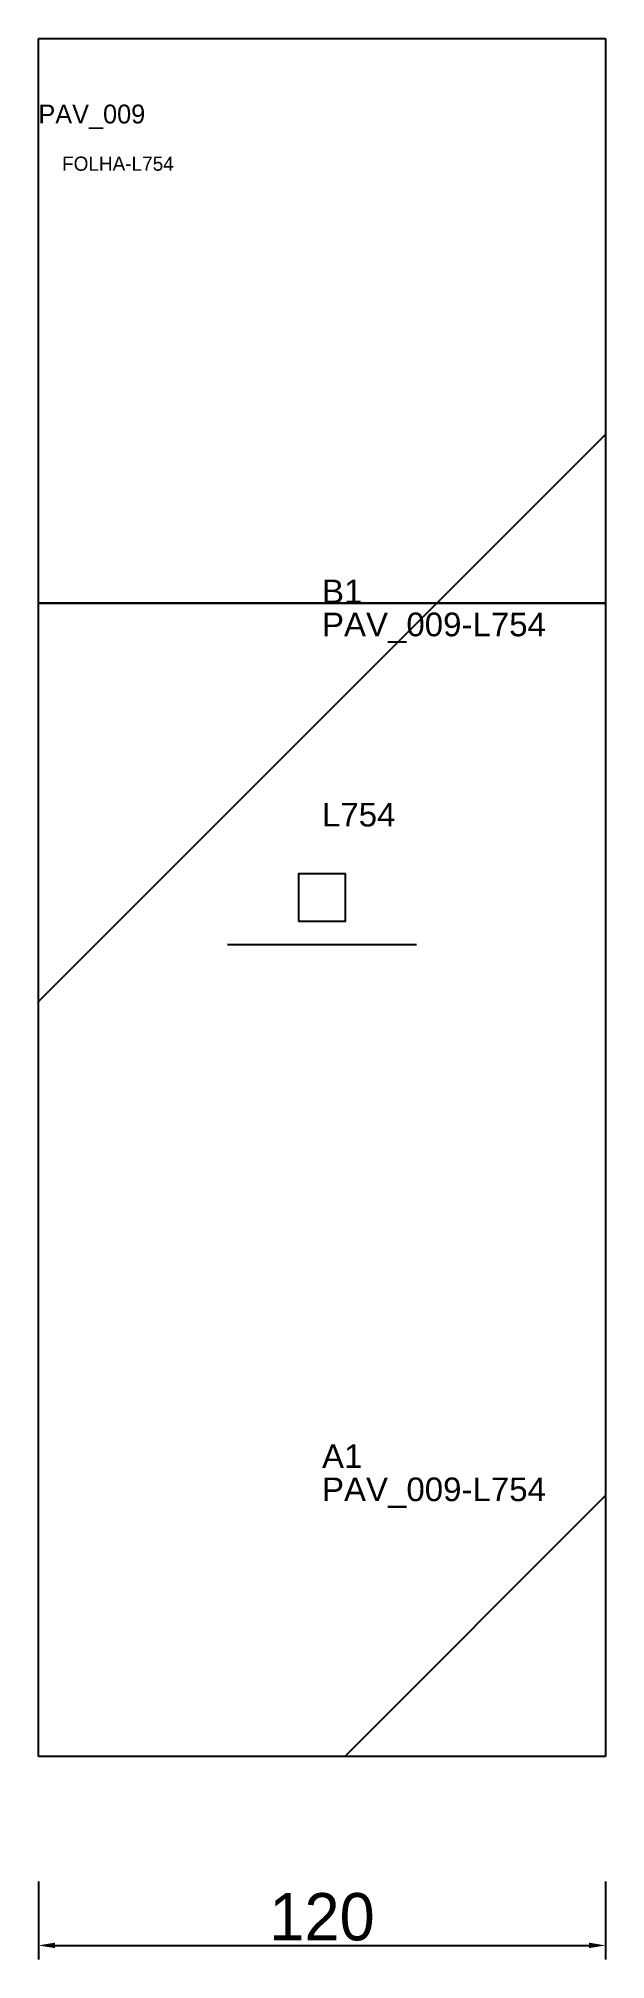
# Model space of a CAD drawing. Header units: metres. Extents: x 222 to 342, y -205 to 202.
import ezdxf

# ---------------------------------------------------------------- set-up
doc = ezdxf.new("R2010")
doc.units = ezdxf.units.M
for name, color, linetype in [('3', 3, 'CONTINUOUS'), ('AUX00', 7, 'CONTINUOUS'), ('COTA', 241, 'CONTINUOUS'), ('FOLHA', 255, 'CONTINUOUS'), ('Hachura', 251, 'CONTINUOUS'), ('NOMENCLATURA', 7, 'CONTINUOUS'), ('Nível', 160, 'CONTINUOUS'), ('Painéis', 200, 'CONTINUOUS'), ('Pilares', 5, 'CONTINUOUS'), ('SARR_2.2x7', 40, 'CONTINUOUS')]:
    doc.layers.add(name, color=color, linetype=linetype)
doc.styles.add('ARIAL', font='Arial.ttf')
doc.styles.add('STR_STANDARD', font='arial.ttf')
doc.dimstyles.new('EZ DXF', dxfattribs={"dimtxt": 10, "dimasz": 3.5, "dimexe": 3, "dimexo": 1.5, "dimgap": 1, "dimtad": 1, "dimdec": 1, "dimdsep": 46, "dimcen": 2.5, "dimazin": 3, "dimtfac": 1, "dimtmove": 0, "dimatfit": 3})

msp = doc.modelspace()

# ---------------------------------------------------------------- hatches: boundary and pattern name
at = {"layer": 'Hachura'}
h = msp.add_hatch(dxfattribs=at)
h.set_pattern_fill('ANSI31', scale=50)
h.paths.add_polyline_path([(222.2, 198.5), (222.2, 201.5), (342.2, 201.5), (342.2, -70), (342.2, -162), (222.2, -162), (222.2, 179.5)])
h = msp.add_hatch(dxfattribs=at)
h.set_pattern_fill('ANSI31', scale=50)
h.paths.add_polyline_path([(222.2, 198.5), (222.2, 201.5), (342.2, 201.5), (342.2, -70), (342.2, -162), (222.2, -162), (222.2, 179.5)])

# ---------------------------------------------------------------- linework, layer by layer
at = {"layer": '3'}
msp.add_lwpolyline([(222.2, 82), (342.2, 82)], close=True, dxfattribs=at)
msp.add_lwpolyline([(222.2, 82), (342.2, 82)], close=True, dxfattribs=at)
at = {"layer": 'Painéis', "color": 200}
for p, q in [((222.2, 198.5), (222.2, 201.5)), ((222.2, 201.5), (342.2, 201.5)), ((222.2, 198.5), (222.2, 201.5)), ((222.2, 201.5), (342.2, 201.5)), ((342.2, 201.5), (342.2, -70)), ((342.2, 201.5), (342.2, -70)), ((222.2, 179.5), (222.2, 198.5)), ((222.2, 179.5), (222.2, 198.5)), ((222.2, -162), (222.2, 179.5)), ((222.2, -162), (222.2, 179.5)), ((342.2, -70), (342.2, -162)), ((342.2, -70), (342.2, -162)), ((342.2, -162), (222.2, -162)), ((342.2, -162), (222.2, -162))]:
    msp.add_line(p, q, dxfattribs=at)
at = {"layer": 'Pilares'}
msp.add_lwpolyline([(277.2, 14.75), (287.2, 14.75), (287.2, 24.75), (277.2, 24.75)], close=True, dxfattribs=at)
msp.add_lwpolyline([(277.2, 14.75), (287.2, 14.75), (287.2, 24.75), (277.2, 24.75)], close=True, dxfattribs=at)
at = {"layer": 'SARR_2.2x7'}
msp.add_line((262.2, 9.75), (302.2, 9.75), dxfattribs=at)
msp.add_line((262.2, 9.75), (302.2, 9.75), dxfattribs=at)

# ---------------------------------------------------------------- texts
at = {"layer": '3', "style": 'STR_STANDARD'}
for s, p in [('B1', (282.2, 82)), ('B1', (282.2, 82)), ('A1', (282.2, -101)), ('A1', (282.2, -101))]:
    msp.add_text(s, height=5, dxfattribs=at).set_placement(p)
at = {"layer": 'AUX00', "style": 'STR_STANDARD'}
for p in [(282.2, 75), (282.2, 75), (282.2, -108), (282.2, -108)]:
    msp.add_text('PAV_009-L754', height=5, dxfattribs=at).set_placement(p)
at = {"layer": 'FOLHA'}
msp.add_text('FOLHA-L754', height=3, dxfattribs=at).set_placement((227.2, 173.5))
msp.add_text('FOLHA-L754', height=3, dxfattribs=at).set_placement((227.2, 173.5))
at = {"layer": 'NOMENCLATURA', "insert": (282.2, 39.75), "char_height": 5, "attachment_point": 1, "style": 'ARIAL'}
msp.add_mtext('L754', dxfattribs=at)
msp.add_mtext('L754', dxfattribs=at)
at = {"layer": 'Nível'}
msp.add_text('PAV_009', height=4, dxfattribs=at).set_placement((222.2, 183.5))
msp.add_text('PAV_009', height=4, dxfattribs=at).set_placement((222.2, 183.5))

# ---------------------------------------------------------------- dimensions: what is measured, and where the dimension line sits
at = {"layer": 'COTA'}
msp.add_linear_dim(base=(222.2, -202), p1=(222.2, -187), p2=(342.2, -187), dimstyle='EZ DXF', dxfattribs=at).render()
msp.add_linear_dim(base=(222.2, -202), p1=(222.2, -187), p2=(342.2, -187), dimstyle='EZ DXF', dxfattribs=at).render()

doc.saveas('drawing.dxf')
